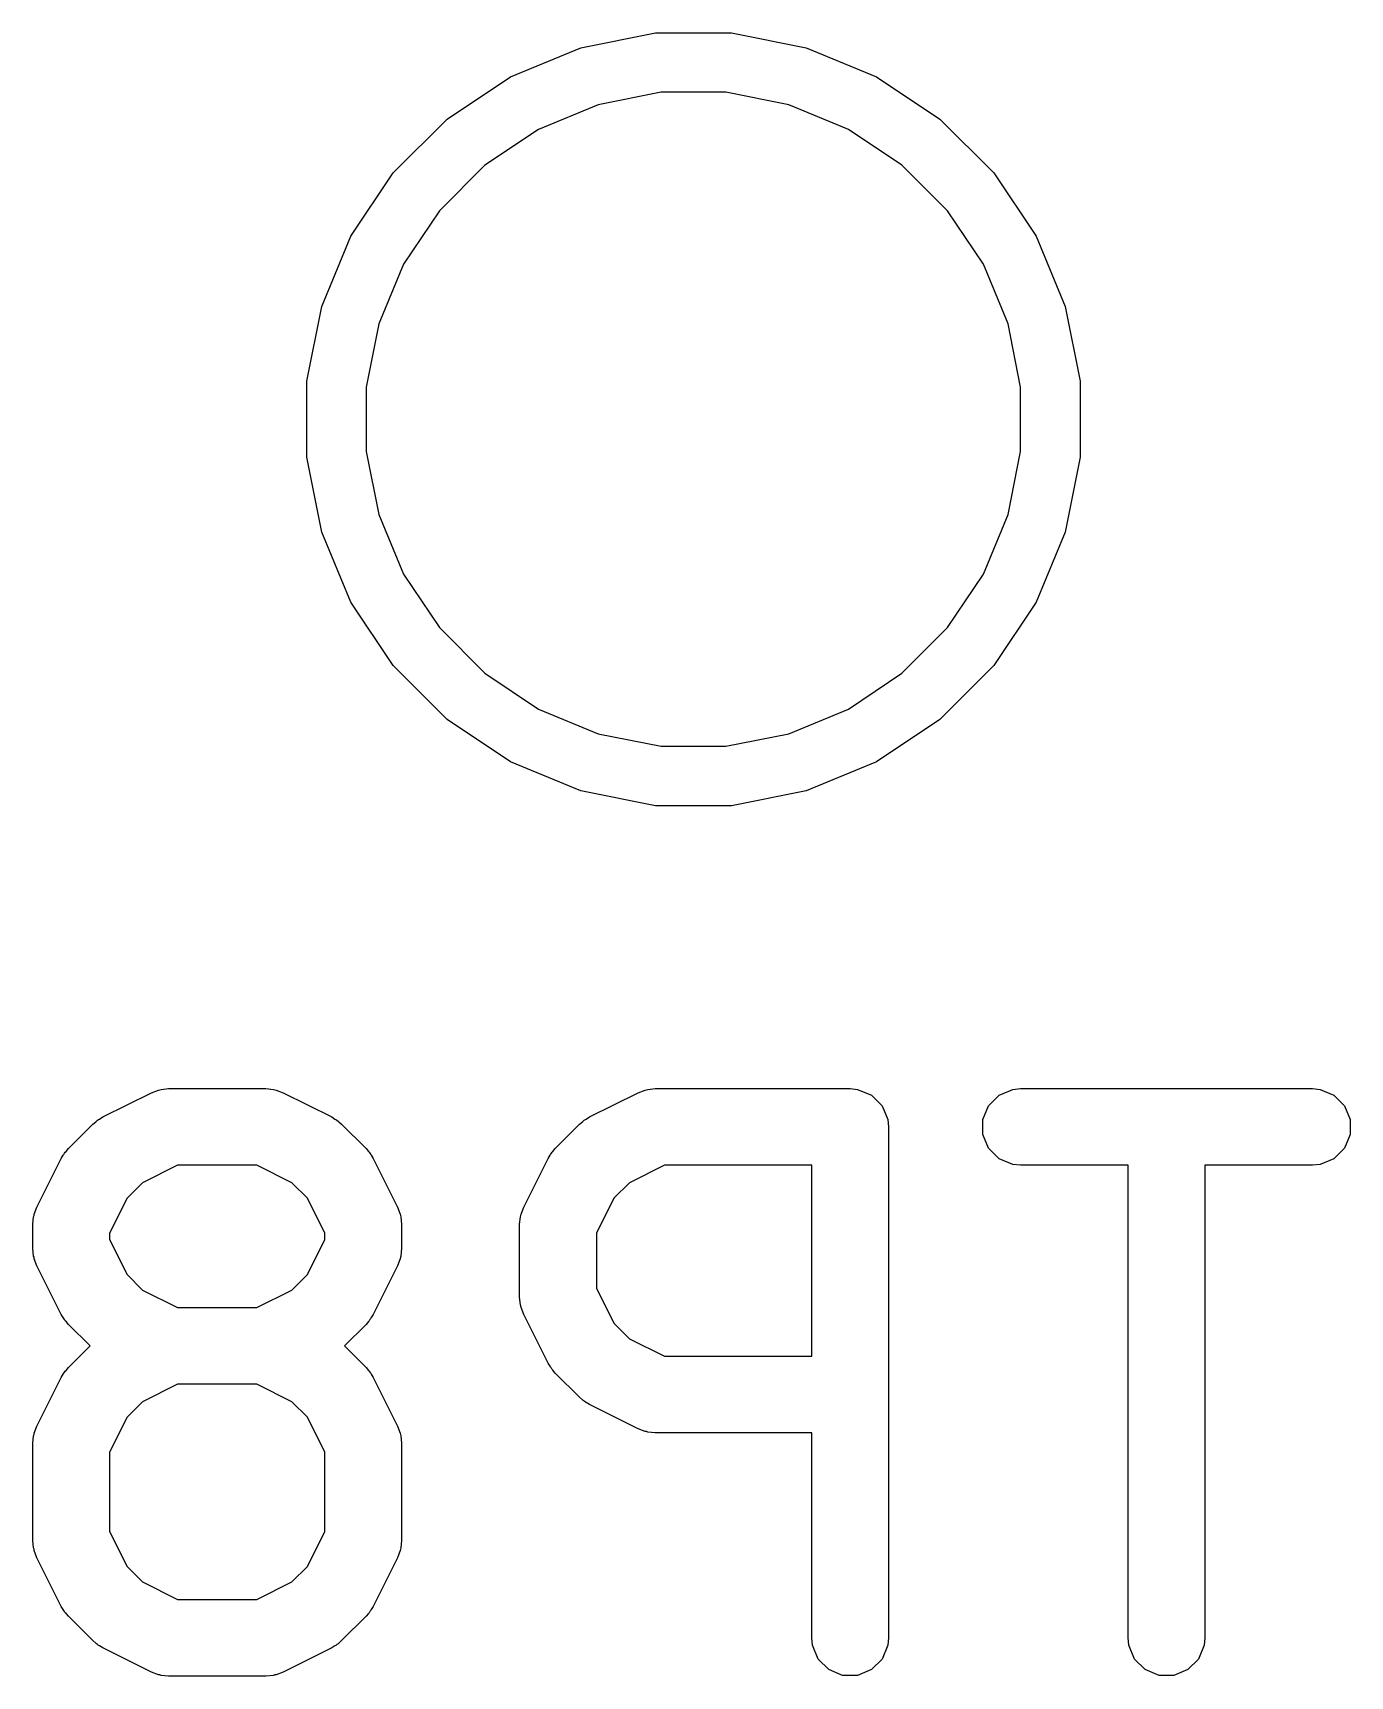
# Model space of a CAD drawing. Header units: inches. Extents: x 4.73 to 7.1, y -3.87 to -2.68.
# Drawn here: x 5.9921 to 6.0936, y -2.8539 to -2.7272 of the extents above; entities that cross this region are included whole.
import ezdxf

# ---------------------------------------------------------------- set-up
doc = ezdxf.new("R2010")
doc.units = ezdxf.units.IN
doc.header["$MEASUREMENT"] = 0
doc.layers.add('BLACK', color=250, linetype='CONTINUOUS')

msp = doc.modelspace()

# ---------------------------------------------------------------- linework, layer by layer
at = {"layer": 'BLACK', "linetype": 'CONTINUOUS'}
for p, q in [((6.03431, -2.72837), (6.04007, -2.72722)), ((6.04007, -2.72722), (6.04593, -2.72722)), ((6.04593, -2.72722), (6.05169, -2.72837)), ((6.0289, -2.73061), (6.03431, -2.72837)), ((6.05169, -2.72837), (6.0571, -2.73061)), ((6.02402, -2.73387), (6.0289, -2.73061)), ((6.0571, -2.73061), (6.06198, -2.73387)), ((6.03565, -2.73277), (6.03106, -2.73467)), ((6.04052, -2.7318), (6.03565, -2.73277)), ((6.04548, -2.7318), (6.04052, -2.7318)), ((6.05035, -2.73277), (6.04548, -2.7318)), ((6.05494, -2.73467), (6.05035, -2.73277)), ((6.01987, -2.73802), (6.02402, -2.73387)), ((6.06198, -2.73387), (6.06613, -2.73802)), ((6.03106, -2.73467), (6.02694, -2.73743)), ((6.05906, -2.73743), (6.05494, -2.73467)), ((6.02694, -2.73743), (6.02343, -2.74094)), ((6.06257, -2.74094), (6.05906, -2.73743)), ((6.01661, -2.7429), (6.01987, -2.73802)), ((6.06613, -2.73802), (6.06939, -2.7429)), ((6.02343, -2.74094), (6.02067, -2.74506)), ((6.06533, -2.74506), (6.06257, -2.74094)), ((6.01437, -2.74831), (6.01661, -2.7429)), ((6.06939, -2.7429), (6.07163, -2.74831)), ((6.02067, -2.74506), (6.01877, -2.74965)), ((6.06723, -2.74965), (6.06533, -2.74506)), ((6.01322, -2.75407), (6.01437, -2.74831)), ((6.07163, -2.74831), (6.07278, -2.75407)), ((6.01877, -2.74965), (6.0178, -2.75452)), ((6.0682, -2.75452), (6.06723, -2.74965)), ((6.01322, -2.75452), (6.01322, -2.75407)), ((6.07278, -2.75407), (6.07278, -2.75993)), ((6.01322, -2.75993), (6.01322, -2.75452)), ((6.0178, -2.75452), (6.0178, -2.75948)), ((6.0682, -2.75948), (6.0682, -2.75452)), ((6.01437, -2.76569), (6.01322, -2.75993)), ((6.0178, -2.75948), (6.01877, -2.76435)), ((6.06723, -2.76435), (6.0682, -2.75948)), ((6.07278, -2.75993), (6.07163, -2.76569)), ((6.01877, -2.76435), (6.02067, -2.76894)), ((6.06533, -2.76894), (6.06723, -2.76435)), ((6.01661, -2.7711), (6.01437, -2.76569)), ((6.07163, -2.76569), (6.06939, -2.7711)), ((6.02067, -2.76894), (6.02343, -2.77306)), ((6.06257, -2.77306), (6.06533, -2.76894)), ((6.01987, -2.77598), (6.01661, -2.7711)), ((6.06939, -2.7711), (6.06613, -2.77598)), ((6.02343, -2.77306), (6.02694, -2.77657)), ((6.05906, -2.77657), (6.06257, -2.77306)), ((6.02402, -2.78013), (6.01987, -2.77598)), ((6.02694, -2.77657), (6.03106, -2.77933)), ((6.05494, -2.77933), (6.05906, -2.77657)), ((6.06613, -2.77598), (6.06198, -2.78013)), ((6.03106, -2.77933), (6.03565, -2.78123)), ((6.05035, -2.78123), (6.05494, -2.77933)), ((6.0289, -2.78339), (6.02402, -2.78013)), ((6.06198, -2.78013), (6.0571, -2.78339)), ((6.03565, -2.78123), (6.04052, -2.7822)), ((6.04052, -2.7822), (6.04548, -2.7822)), ((6.04548, -2.7822), (6.05035, -2.78123)), ((6.03431, -2.78563), (6.0289, -2.78339)), ((6.0571, -2.78339), (6.05169, -2.78563)), ((6.04007, -2.78678), (6.03431, -2.78563)), ((6.05169, -2.78563), (6.04593, -2.78678)), ((6.04593, -2.78678), (6.04007, -2.78678)), ((6.00125, -2.8089), (6.00179, -2.80869)), ((6.00179, -2.80869), (6.00189, -2.80868)), ((6.00189, -2.80868), (6.00199, -2.80864)), ((6.00199, -2.80864), (6.00257, -2.80858)), ((6.00257, -2.80858), (6.01007, -2.80858)), ((6.01007, -2.80858), (6.01064, -2.80864)), ((6.01064, -2.80864), (6.01074, -2.80868)), ((6.01074, -2.80868), (6.01085, -2.80869)), ((6.01085, -2.80869), (6.01139, -2.8089)), ((6.03874, -2.8089), (6.03928, -2.80869)), ((6.03928, -2.80869), (6.03939, -2.80868)), ((6.03939, -2.80868), (6.03949, -2.80864)), ((6.03949, -2.80864), (6.04006, -2.80858)), ((6.04006, -2.80858), (6.05506, -2.80858)), ((6.05506, -2.80858), (6.05564, -2.80864)), ((6.05564, -2.80864), (6.0567, -2.80908)), ((6.06654, -2.80908), (6.06761, -2.80864)), ((6.06761, -2.80864), (6.06818, -2.80858)), ((6.06818, -2.80858), (6.09068, -2.80858)), ((6.09068, -2.80858), (6.09126, -2.80864)), ((6.09126, -2.80864), (6.09232, -2.80908)), ((5.9975, -2.81077), (6.00125, -2.8089)), ((6.01139, -2.8089), (6.01514, -2.81077)), ((6.03499, -2.81077), (6.03874, -2.8089)), ((6.0567, -2.80908), (6.05752, -2.8099)), ((6.05752, -2.8099), (6.05796, -2.81096)), ((6.06529, -2.81096), (6.06573, -2.8099)), ((6.06573, -2.8099), (6.06654, -2.80908)), ((6.09232, -2.80908), (6.09314, -2.8099)), ((6.09314, -2.8099), (6.09358, -2.81096)), ((5.99486, -2.8132), (5.99673, -2.81132)), ((5.99673, -2.81132), (5.99696, -2.81114)), ((5.99696, -2.81114), (5.99701, -2.81108)), ((5.99701, -2.81108), (5.9971, -2.81102)), ((5.9971, -2.81102), (5.99718, -2.81096)), ((5.99718, -2.81096), (5.99725, -2.81093)), ((5.99725, -2.81093), (5.9975, -2.81077)), ((6.01514, -2.81077), (6.01538, -2.81093)), ((6.01538, -2.81093), (6.01546, -2.81096)), ((6.01546, -2.81096), (6.01554, -2.81102)), ((6.01554, -2.81102), (6.01563, -2.81108)), ((6.01563, -2.81108), (6.01568, -2.81114)), ((6.01568, -2.81114), (6.0159, -2.81132)), ((6.0159, -2.81132), (6.01778, -2.8132)), ((6.03235, -2.8132), (6.03423, -2.81132)), ((6.03423, -2.81132), (6.03445, -2.81114)), ((6.03445, -2.81114), (6.0345, -2.81108)), ((6.0345, -2.81108), (6.03459, -2.81102)), ((6.03459, -2.81102), (6.03467, -2.81096)), ((6.03467, -2.81096), (6.03474, -2.81093)), ((6.03474, -2.81093), (6.03499, -2.81077)), ((6.05796, -2.81096), (6.05801, -2.81154)), ((6.06529, -2.81211), (6.06529, -2.81096)), ((6.09358, -2.81096), (6.09358, -2.81211)), ((6.05801, -2.81154), (6.05801, -2.85091)), ((6.06573, -2.81318), (6.06529, -2.81211)), ((6.09358, -2.81211), (6.09314, -2.81318)), ((5.9943, -2.81397), (5.99446, -2.81372)), ((5.99446, -2.81372), (5.99449, -2.81365)), ((5.99449, -2.81365), (5.99455, -2.81356)), ((5.99455, -2.81356), (5.99461, -2.81348)), ((5.99461, -2.81348), (5.99467, -2.81342)), ((5.99467, -2.81342), (5.99486, -2.8132)), ((6.01778, -2.8132), (6.01796, -2.81342)), ((6.01796, -2.81342), (6.01802, -2.81348)), ((6.01802, -2.81348), (6.01808, -2.81356)), ((6.01808, -2.81356), (6.01815, -2.81365)), ((6.01815, -2.81365), (6.01818, -2.81372)), ((6.01818, -2.81372), (6.01833, -2.81397)), ((6.0318, -2.81397), (6.03195, -2.81372)), ((6.03195, -2.81372), (6.03198, -2.81365)), ((6.03198, -2.81365), (6.03205, -2.81356)), ((6.03205, -2.81356), (6.03211, -2.81348)), ((6.03211, -2.81348), (6.03216, -2.81342)), ((6.03216, -2.81342), (6.03235, -2.8132)), ((6.06654, -2.81399), (6.06573, -2.81318)), ((6.09314, -2.81318), (6.09232, -2.81399)), ((5.99243, -2.81771), (5.9943, -2.81397)), ((6.00326, -2.81449), (6.00057, -2.81584)), ((6.00937, -2.81449), (6.00326, -2.81449)), ((6.01207, -2.81584), (6.00937, -2.81449)), ((6.01833, -2.81397), (6.02021, -2.81771)), ((6.02992, -2.81771), (6.0318, -2.81397)), ((6.04076, -2.81449), (6.03806, -2.81584)), ((6.05211, -2.81449), (6.04076, -2.81449)), ((6.05211, -2.82921), (6.05211, -2.81449)), ((6.06761, -2.81443), (6.06654, -2.81399)), ((6.06818, -2.81449), (6.06761, -2.81443)), ((6.07648, -2.81449), (6.06818, -2.81449)), ((6.07648, -2.85091), (6.07648, -2.81449)), ((6.09068, -2.81449), (6.08239, -2.81449)), ((6.08239, -2.81449), (6.08239, -2.85091)), ((6.09126, -2.81443), (6.09068, -2.81449)), ((6.09232, -2.81399), (6.09126, -2.81443)), ((6.00057, -2.81584), (5.99937, -2.81703)), ((6.01326, -2.81703), (6.01207, -2.81584)), ((6.03806, -2.81584), (6.03687, -2.81703)), ((5.99937, -2.81703), (5.99802, -2.81973)), ((6.01461, -2.81973), (6.01326, -2.81703)), ((6.03687, -2.81703), (6.03552, -2.81973)), ((5.99212, -2.81904), (5.99217, -2.81846)), ((5.99217, -2.81846), (5.99221, -2.81836)), ((5.99221, -2.81836), (5.99222, -2.81826)), ((5.99222, -2.81826), (5.99243, -2.81771)), ((6.02021, -2.81771), (6.02041, -2.81826)), ((6.02041, -2.81826), (6.02042, -2.81836)), ((6.02042, -2.81836), (6.02046, -2.81846)), ((6.02046, -2.81846), (6.02052, -2.81904)), ((6.02961, -2.81904), (6.02967, -2.81846)), ((6.02967, -2.81846), (6.02971, -2.81836)), ((6.02971, -2.81836), (6.02972, -2.81826)), ((6.02972, -2.81826), (6.02992, -2.81771)), ((5.99212, -2.82091), (5.99212, -2.81904)), ((5.99802, -2.81973), (5.99802, -2.82021)), ((6.01461, -2.82021), (6.01461, -2.81973)), ((6.02052, -2.81904), (6.02052, -2.82091)), ((6.02961, -2.82466), (6.02961, -2.81904)), ((6.03552, -2.81973), (6.03552, -2.82396)), ((5.99217, -2.82149), (5.99212, -2.82091)), ((5.99802, -2.82021), (5.99937, -2.82291)), ((6.01326, -2.82291), (6.01461, -2.82021)), ((6.02052, -2.82091), (6.02046, -2.82149)), ((5.99221, -2.82158), (5.99217, -2.82149)), ((5.99222, -2.82169), (5.99221, -2.82158)), ((5.99243, -2.82223), (5.99222, -2.82169)), ((5.9943, -2.82598), (5.99243, -2.82223)), ((6.02021, -2.82223), (6.01833, -2.82598)), ((6.02041, -2.82169), (6.02021, -2.82223)), ((6.02042, -2.82158), (6.02041, -2.82169)), ((6.02046, -2.82149), (6.02042, -2.82158)), ((5.99937, -2.82291), (6.00057, -2.82411)), ((6.01207, -2.82411), (6.01326, -2.82291)), ((6.03552, -2.82396), (6.03687, -2.82666)), ((6.00057, -2.82411), (6.00326, -2.82546)), ((6.00937, -2.82546), (6.01207, -2.82411)), ((6.02967, -2.82524), (6.02961, -2.82466)), ((6.02971, -2.82533), (6.02967, -2.82524)), ((5.99446, -2.82623), (5.9943, -2.82598)), ((5.99449, -2.8263), (5.99446, -2.82623)), ((5.99455, -2.82638), (5.99449, -2.8263)), ((5.99461, -2.82647), (5.99455, -2.82638)), ((5.99467, -2.82652), (5.99461, -2.82647)), ((6.00326, -2.82546), (6.00937, -2.82546)), ((6.01802, -2.82647), (6.01796, -2.82652)), ((6.01808, -2.82638), (6.01802, -2.82647)), ((6.01815, -2.8263), (6.01808, -2.82638)), ((6.01818, -2.82623), (6.01815, -2.8263)), ((6.01833, -2.82598), (6.01818, -2.82623)), ((6.02972, -2.82544), (6.02971, -2.82533)), ((6.02992, -2.82598), (6.02972, -2.82544)), ((6.0318, -2.82973), (6.02992, -2.82598)), ((5.99486, -2.82675), (5.99467, -2.82652)), ((5.99652, -2.82841), (5.99486, -2.82675)), ((6.01778, -2.82675), (6.01612, -2.82841)), ((6.01796, -2.82652), (6.01778, -2.82675)), ((6.03687, -2.82666), (6.03806, -2.82786)), ((5.99486, -2.83007), (5.99652, -2.82841)), ((6.01612, -2.82841), (6.01778, -2.83007)), ((6.03806, -2.82786), (6.04076, -2.82921)), ((5.99461, -2.83035), (5.99467, -2.8303)), ((5.99467, -2.8303), (5.99486, -2.83007)), ((6.01778, -2.83007), (6.01796, -2.8303)), ((6.01796, -2.8303), (6.01802, -2.83035)), ((6.03195, -2.82998), (6.0318, -2.82973)), ((6.03198, -2.83005), (6.03195, -2.82998)), ((6.03205, -2.83013), (6.03198, -2.83005)), ((6.03211, -2.83022), (6.03205, -2.83013)), ((6.03216, -2.83027), (6.03211, -2.83022)), ((6.03235, -2.8305), (6.03216, -2.83027)), ((6.04076, -2.82921), (6.05211, -2.82921)), ((5.99243, -2.83459), (5.9943, -2.83084)), ((5.9943, -2.83084), (5.99446, -2.83059)), ((5.99446, -2.83059), (5.99449, -2.83052)), ((5.99449, -2.83052), (5.99455, -2.83044)), ((5.99455, -2.83044), (5.99461, -2.83035)), ((6.00326, -2.83136), (6.00057, -2.83271)), ((6.00937, -2.83136), (6.00326, -2.83136)), ((6.01207, -2.83271), (6.00937, -2.83136)), ((6.01802, -2.83035), (6.01808, -2.83044)), ((6.01808, -2.83044), (6.01815, -2.83052)), ((6.01815, -2.83052), (6.01818, -2.83059)), ((6.01818, -2.83059), (6.01833, -2.83084)), ((6.01833, -2.83084), (6.02021, -2.83459)), ((6.03423, -2.83237), (6.03235, -2.8305)), ((6.00057, -2.83271), (5.99937, -2.83391)), ((6.01326, -2.83391), (6.01207, -2.83271)), ((6.03445, -2.83256), (6.03423, -2.83237)), ((6.0345, -2.83262), (6.03445, -2.83256)), ((6.03459, -2.83267), (6.0345, -2.83262)), ((6.03467, -2.83274), (6.03459, -2.83267)), ((6.03474, -2.83277), (6.03467, -2.83274)), ((6.03499, -2.83292), (6.03474, -2.83277)), ((5.99937, -2.83391), (5.99802, -2.83661)), ((6.01461, -2.83661), (6.01326, -2.83391)), ((6.03874, -2.8348), (6.03499, -2.83292)), ((5.99212, -2.83591), (5.99217, -2.83533)), ((5.99217, -2.83533), (5.99221, -2.83523)), ((5.99221, -2.83523), (5.99222, -2.83513)), ((5.99222, -2.83513), (5.99243, -2.83459)), ((6.02021, -2.83459), (6.02041, -2.83513)), ((6.02041, -2.83513), (6.02042, -2.83523)), ((6.02042, -2.83523), (6.02046, -2.83533)), ((6.02046, -2.83533), (6.02052, -2.83591)), ((6.03928, -2.83501), (6.03874, -2.8348)), ((6.03939, -2.83501), (6.03928, -2.83501)), ((6.03949, -2.83505), (6.03939, -2.83501)), ((6.04006, -2.83511), (6.03949, -2.83505)), ((6.05211, -2.83511), (6.04006, -2.83511)), ((6.05211, -2.85091), (6.05211, -2.83511)), ((5.99212, -2.84341), (5.99212, -2.83591)), ((5.99802, -2.83661), (5.99802, -2.84271)), ((6.01461, -2.84271), (6.01461, -2.83661)), ((6.02052, -2.83591), (6.02052, -2.84341)), ((5.99802, -2.84271), (5.99937, -2.84541)), ((6.01326, -2.84541), (6.01461, -2.84271)), ((5.99217, -2.84398), (5.99212, -2.84341)), ((5.99221, -2.84408), (5.99217, -2.84398)), ((5.99222, -2.84419), (5.99221, -2.84408)), ((5.99243, -2.84473), (5.99222, -2.84419)), ((6.02041, -2.84419), (6.02021, -2.84473)), ((6.02042, -2.84408), (6.02041, -2.84419)), ((6.02046, -2.84398), (6.02042, -2.84408)), ((6.02052, -2.84341), (6.02046, -2.84398)), ((5.9943, -2.84848), (5.99243, -2.84473)), ((5.99937, -2.84541), (6.00057, -2.8466)), ((6.01207, -2.8466), (6.01326, -2.84541)), ((6.02021, -2.84473), (6.01833, -2.84848)), ((6.00057, -2.8466), (6.00326, -2.84795)), ((6.00937, -2.84795), (6.01207, -2.8466)), ((6.00326, -2.84795), (6.00937, -2.84795)), ((5.99446, -2.84873), (5.9943, -2.84848)), ((5.99449, -2.8488), (5.99446, -2.84873)), ((5.99455, -2.84888), (5.99449, -2.8488)), ((5.99461, -2.84897), (5.99455, -2.84888)), ((5.99467, -2.84902), (5.99461, -2.84897)), ((5.99486, -2.84924), (5.99467, -2.84902)), ((5.99673, -2.85112), (5.99486, -2.84924)), ((6.01778, -2.84924), (6.0159, -2.85112)), ((6.01796, -2.84902), (6.01778, -2.84924)), ((6.01802, -2.84897), (6.01796, -2.84902)), ((6.01808, -2.84888), (6.01802, -2.84897)), ((6.01815, -2.8488), (6.01808, -2.84888)), ((6.01818, -2.84873), (6.01815, -2.8488)), ((6.01833, -2.84848), (6.01818, -2.84873)), ((5.99696, -2.85131), (5.99673, -2.85112)), ((5.99701, -2.85136), (5.99696, -2.85131)), ((5.9971, -2.85142), (5.99701, -2.85136)), ((5.99718, -2.85149), (5.9971, -2.85142)), ((5.99725, -2.85152), (5.99718, -2.85149)), ((5.9975, -2.85167), (5.99725, -2.85152)), ((6.00125, -2.85355), (5.9975, -2.85167)), ((6.01514, -2.85167), (6.01139, -2.85355)), ((6.01538, -2.85152), (6.01514, -2.85167)), ((6.01546, -2.85149), (6.01538, -2.85152)), ((6.01554, -2.85142), (6.01546, -2.85149)), ((6.01563, -2.85136), (6.01554, -2.85142)), ((6.01568, -2.85131), (6.01563, -2.85136)), ((6.0159, -2.85112), (6.01568, -2.85131)), ((6.05216, -2.85148), (6.05211, -2.85091)), ((6.05261, -2.85255), (6.05216, -2.85148)), ((6.05796, -2.85148), (6.05752, -2.85255)), ((6.05801, -2.85091), (6.05796, -2.85148)), ((6.07654, -2.85148), (6.07648, -2.85091)), ((6.07698, -2.85255), (6.07654, -2.85148)), ((6.08233, -2.85148), (6.08189, -2.85255)), ((6.08239, -2.85091), (6.08233, -2.85148)), ((6.05342, -2.85336), (6.05261, -2.85255)), ((6.05752, -2.85255), (6.0567, -2.85336)), ((6.07779, -2.85336), (6.07698, -2.85255)), ((6.08189, -2.85255), (6.08107, -2.85336)), ((6.00179, -2.85375), (6.00125, -2.85355)), ((6.00189, -2.85376), (6.00179, -2.85375)), ((6.00199, -2.8538), (6.00189, -2.85376)), ((6.00257, -2.85386), (6.00199, -2.8538)), ((6.01007, -2.85386), (6.00257, -2.85386)), ((6.01064, -2.8538), (6.01007, -2.85386)), ((6.01074, -2.85376), (6.01064, -2.8538)), ((6.01085, -2.85375), (6.01074, -2.85376)), ((6.01139, -2.85355), (6.01085, -2.85375)), ((6.05448, -2.8538), (6.05342, -2.85336)), ((6.05564, -2.8538), (6.05448, -2.8538)), ((6.0567, -2.85336), (6.05564, -2.8538)), ((6.07886, -2.8538), (6.07779, -2.85336)), ((6.08001, -2.8538), (6.07886, -2.8538)), ((6.08107, -2.85336), (6.08001, -2.8538))]:
    msp.add_line(p, q, dxfattribs=at)

doc.saveas('drawing.dxf')
